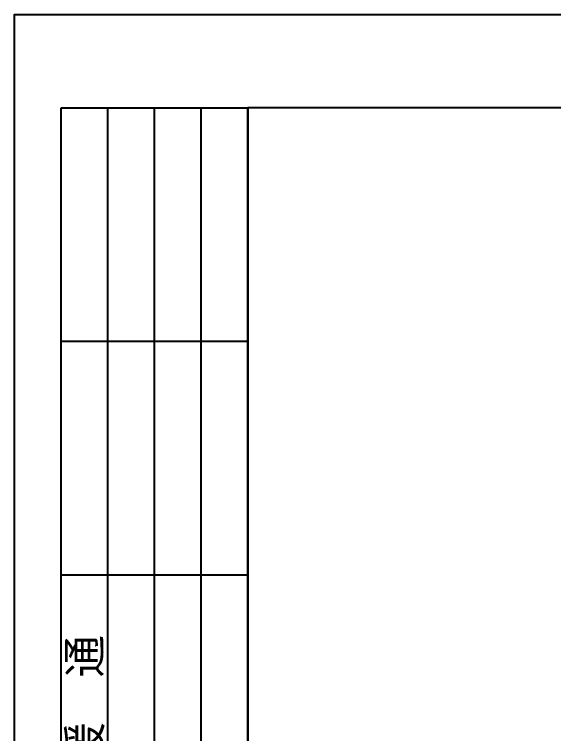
# Model space of a CAD drawing. Header units: metres. Extents: x -855790 to -837970, y 565220 to 577820.
# Drawn here: x -855790 to -854058, y 575510 to 577820 of the extents above; entities that cross this region are included whole.
import ezdxf

# ---------------------------------------------------------------- set-up
doc = ezdxf.new("R2010")
doc.units = ezdxf.units.M
doc.layers.add('PUB_TITLE', color=4, linetype='Continuous')

# ---------------------------------------------------------------- blocks, each defined once
blk = doc.blocks.new('_LABEL1')
for p, q in [((-75, 20), (0, 20)), ((-50, 20), (-50, 0)), ((-25, 20), (-25, 0)), ((0, 20), (0, 0)), ((-75, 15), (0, 15)), ((-75, 10), (0, 10)), ((-75, 5), (0, 5)), ((-75, 0), (0, 0))]:
    blk.add_line(p, q)
blk.add_text('暖  通', height=3.51).set_placement((-70.35, 15.73))

msp = doc.modelspace()

# ---------------------------------------------------------------- linework, layer by layer
at = {"layer": 'PUB_TITLE'}
for points in [[(-855790.23, 565219.83), (-855790.23, 577819.83), (-837970.23, 577819.83), (-837970.23, 565219.83)], [(-855040.23, 565519.83), (-838270.23, 565519.83), (-838270.23, 577519.83), (-855040.23, 577519.83)]]:
    msp.add_lwpolyline(points, close=True, dxfattribs=at)

# ---------------------------------------------------------------- block references
at = {"layer": 'PUB_TITLE', "xscale": 30, "yscale": 30, "zscale": 30, "rotation": 90}
msp.add_blockref('_LABEL1', (-855040.23, 577519.83, -56554.43), dxfattribs=at)

doc.saveas('drawing.dxf')
